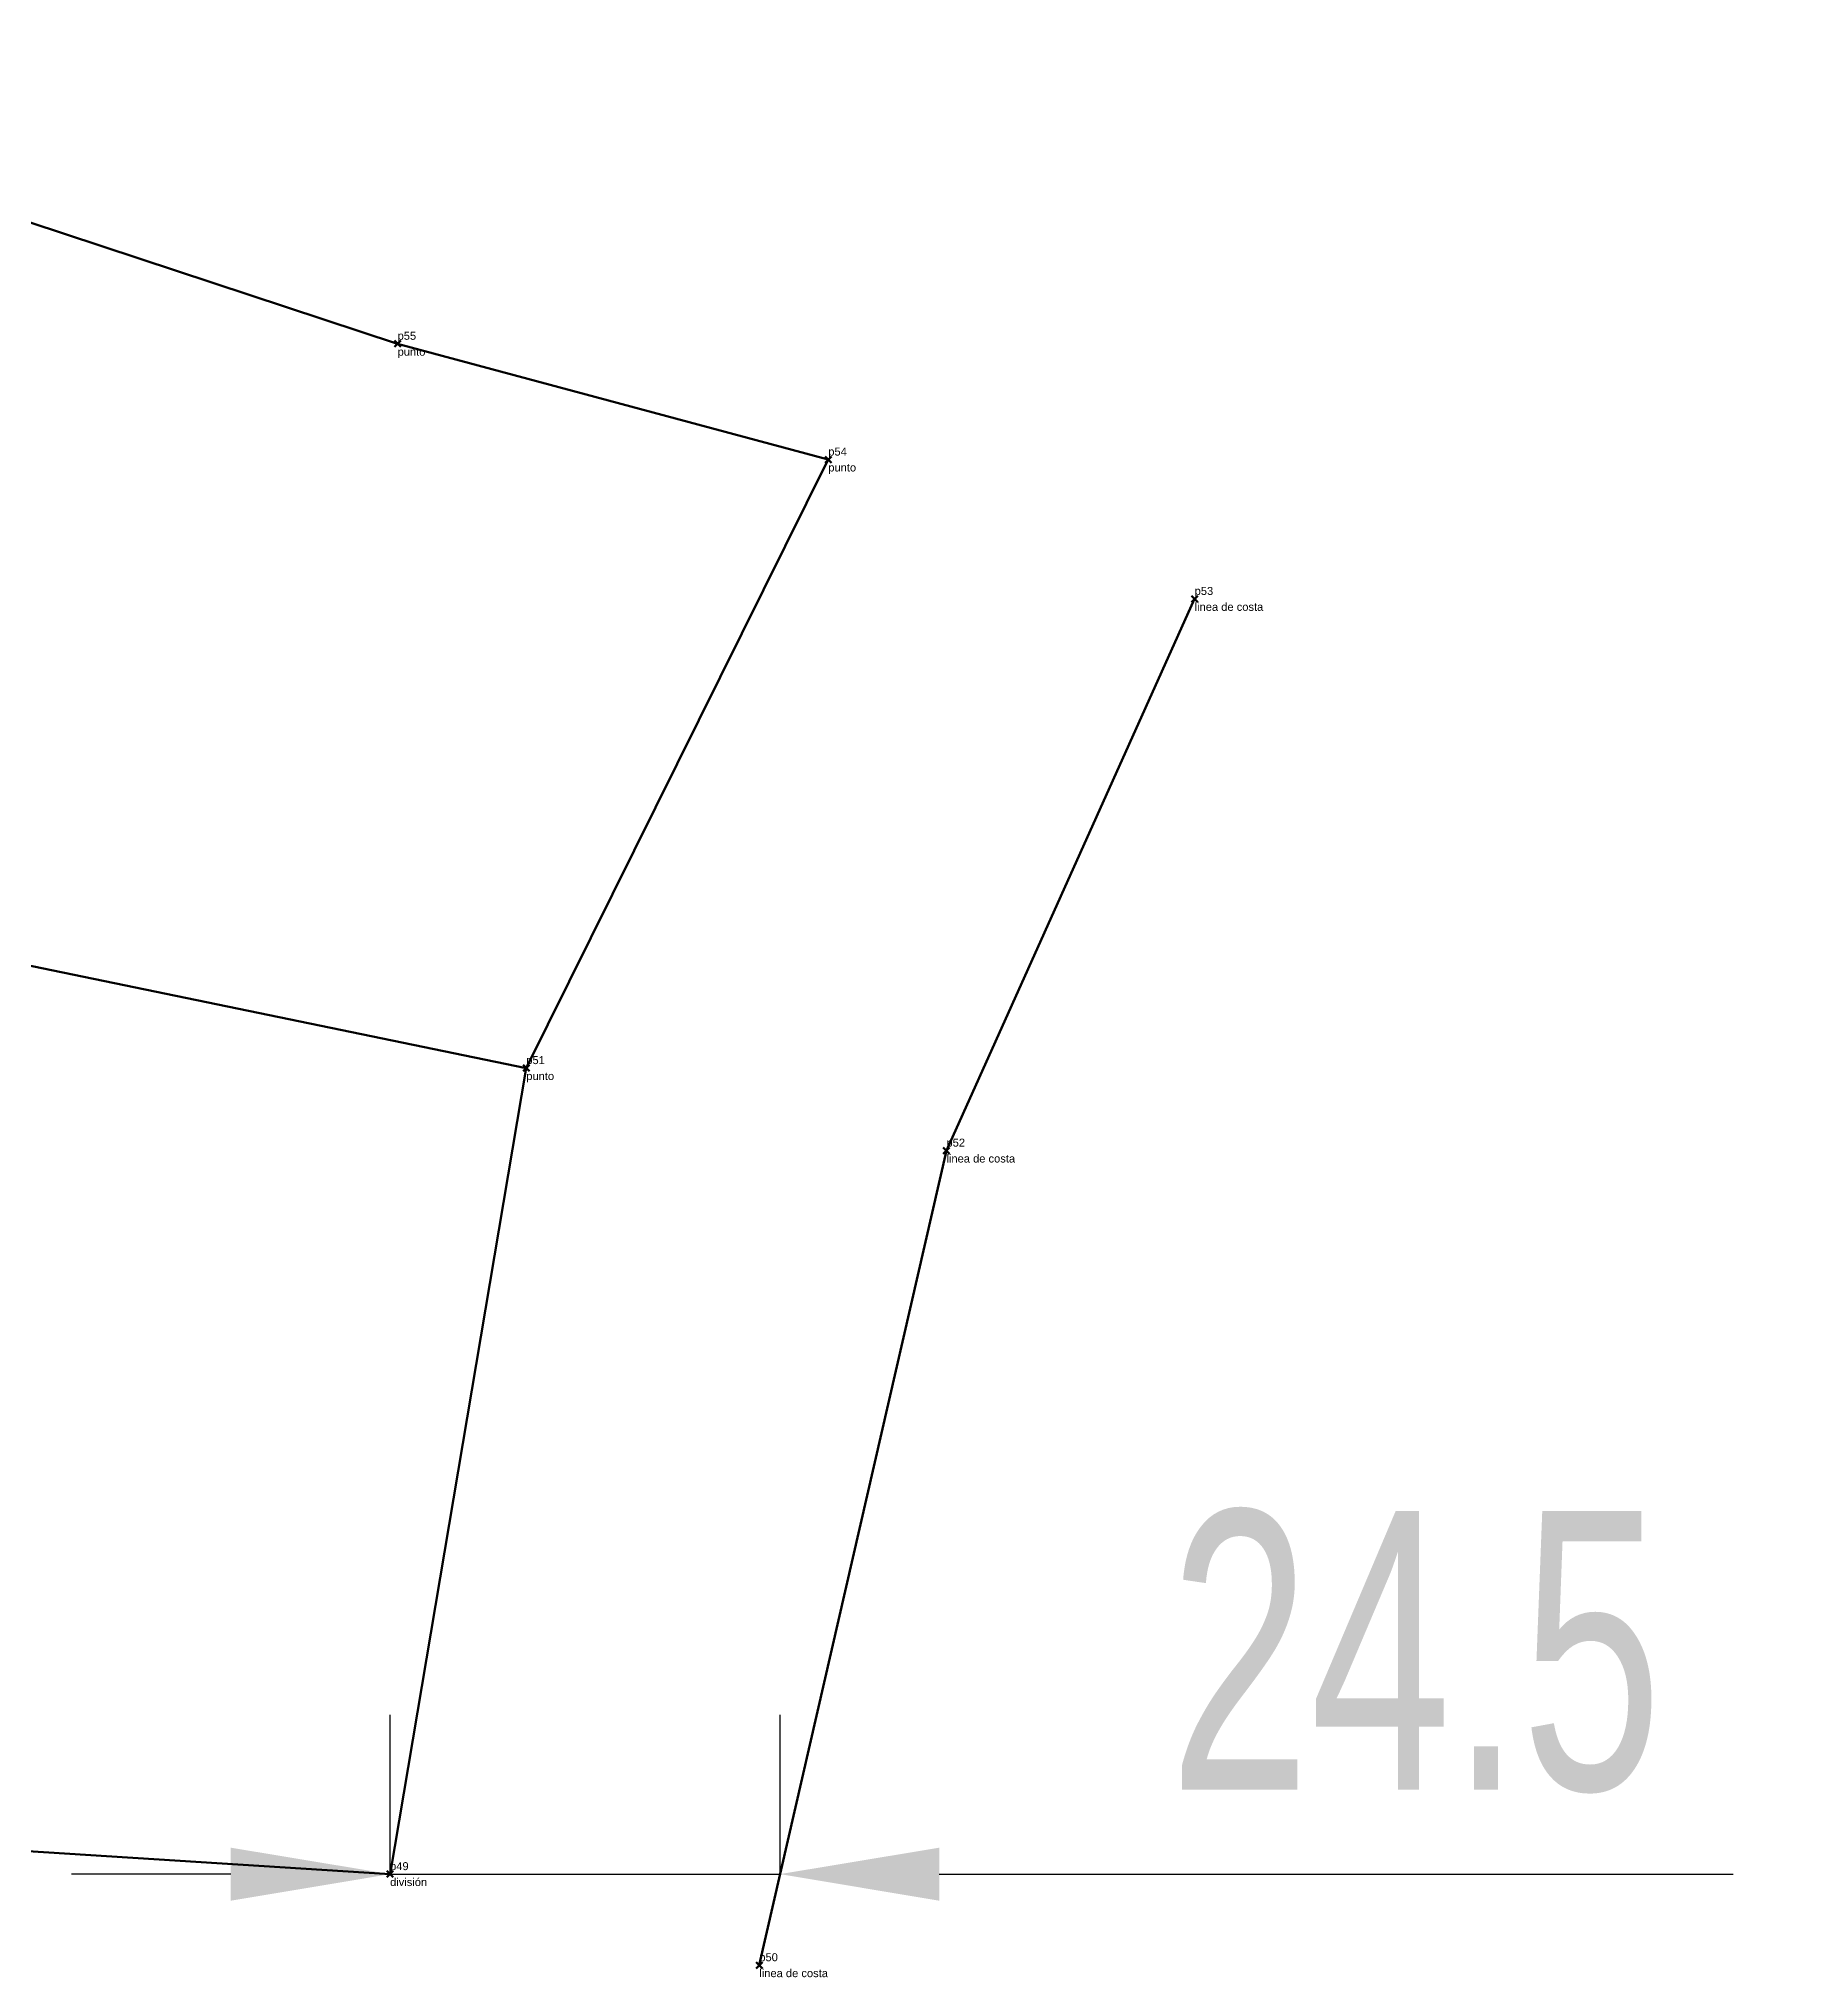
# Model space of a CAD drawing. Header units: millimetres. Extents: x 602635 to 602841, y 1318293 to 1318449.
# Drawn here: x 602730.9 to 602840.6, y 1318292.6 to 1318414.3 of the extents above; entities that cross this region are included whole.
import ezdxf

# ---------------------------------------------------------------- set-up
doc = ezdxf.new("R2010")
doc.units = ezdxf.units.MM
doc.header["$PDMODE"] = 3
doc.header["$PDSIZE"] = 0.2
doc.layers.get('0').update_dxf_attribs({"color": 1, "linetype": 'CONTINUOUS', "lineweight": 100})
doc.layers.get('Defpoints').update_dxf_attribs({"linetype": 'CONTINUOUS'})
for name, color, linetype, lineweight in [('división', 174, 'CONTINUOUS', 100), ('linea de costa', 174, 'CONTINUOUS', 100), ('punto', 174, 'CONTINUOUS', 100)]:
    doc.layers.add(name, color=color, linetype=linetype, lineweight=lineweight)
doc.styles.get("Standard").update_dxf_attribs({"font": 'arial.ttf', "width": 0.65})
doc.dimstyles.new('ISO-25', dxfattribs={"dimtxt": 2.5, "dimasz": 2.5, "dimexe": 1.25, "dimexo": 0.625, "dimtad": 1, "dimtxsty": 'Standard', "dimcen": 2.5, "dimadec": 0, "dimazin": 0, "dimtfac": 1, "dimtmove": 0, "dimatfit": 3, "dimfxl": 1, "dimarcsym": 0})

# ---------------------------------------------------------------- blocks, each defined once
blk = doc.blocks.new('*D1')
at = {"color": 6, "lineweight": -2, "transparency": 16777216}
for p, q in [((602752.98, 1318299.13), (602752.98, 1318309.03)), ((602777.46, 1318299.07), (602777.46, 1318309.03)), ((602742.98, 1318299.03), (602732.98, 1318299.03)), ((602752.98, 1318299.03), (602777.46, 1318299.03)), ((602787.46, 1318299.03), (602837.29, 1318299.03))]:
    blk.add_line(p, q, dxfattribs=at)
at = {"color": 6, "transparency": 16777216}
for points in [[(602742.98, 1318300.69), (602742.98, 1318297.36), (602752.98, 1318299.03)], [(602787.46, 1318300.69), (602787.46, 1318297.36), (602777.46, 1318299.03)]]:
    blk.add_solid(points, dxfattribs=at)
at = {"layer": 'Defpoints', "color": 0, "transparency": 16777216}
for p in [(602752.98, 1318299.03, 70.28), (602777.46, 1318299.03), (602777.46, 1318298.97, 62.97)]:
    blk.add_point(p, dxfattribs=at)
at = {"color": 3, "transparency": 16777216, "insert": (602817.37, 1318312.96), "char_height": 17.5, "attachment_point": 5}
blk.add_mtext('24.5', dxfattribs=at)

msp = doc.modelspace()

# ---------------------------------------------------------------- linework, layer by layer
at = {"color": 2}
for points, elevation in [([(602695.45, 1318414.27), (602693.51, 1318382.77), (602691.01, 1318375.66), (602689, 1318371.05), (602687.81, 1318364.85), (602688.46, 1318352.72), (602687.97, 1318327.81), (602689.66, 1318303.04), (602752.98, 1318299.03), (602761.53, 1318349.64), (602780.49, 1318387.85), (602753.45, 1318395.12), (602695.45, 1318414.27)], 91.66), ([(602761.53, 1318349.64), (602687.81, 1318364.85)], 70.42)]:
    msp.add_lwpolyline(points, dxfattribs=dict(at, elevation=elevation))
at = {"color": 4, "elevation": 62.97}
msp.add_lwpolyline([(602803.49, 1318379.1), (602787.91, 1318344.46), (602776.16, 1318293.31)], dxfattribs=at)
at = {"layer": 'división', "color": 2}
msp.add_point((602752.98, 1318299.03, 70.28), dxfattribs=at)
at = {"layer": 'linea de costa', "color": 2}
for p in [(602803.49, 1318379.1, 62.97), (602787.91, 1318344.46, 62.8), (602776.16, 1318293.31, 63.25)]:
    msp.add_point(p, dxfattribs=at)
at = {"layer": 'punto', "color": 2}
for p in [(602753.45, 1318395.12, 80.01), (602780.49, 1318387.85, 70.56), (602761.53, 1318349.64, 70.42)]:
    msp.add_point(p, dxfattribs=at)

# ---------------------------------------------------------------- texts
at = {"layer": 'división', "color": 2}
for s, p in [('p49', (602752.98, 1318299.28)), ('división', (602752.98, 1318298.28))]:
    msp.add_text(s, height=0.5, dxfattribs=at).set_placement(p)
at = {"layer": 'linea de costa', "color": 2}
for s, p in [('p53', (602803.49, 1318379.35)), ('linea de costa', (602803.49, 1318378.35)), ('p52', (602787.91, 1318344.71)), ('linea de costa', (602787.91, 1318343.71)), ('p50', (602776.16, 1318293.56)), ('linea de costa', (602776.16, 1318292.56))]:
    msp.add_text(s, height=0.5, dxfattribs=at).set_placement(p)
at = {"layer": 'punto', "color": 2}
for s, p in [('p55', (602753.45, 1318395.37)), ('punto', (602753.45, 1318394.37)), ('p54', (602780.49, 1318388.1)), ('punto', (602780.49, 1318387.1)), ('p51', (602761.53, 1318349.89)), ('punto', (602761.53, 1318348.89))]:
    msp.add_text(s, height=0.5, dxfattribs=at).set_placement(p)

# ---------------------------------------------------------------- dimensions: what is measured, and where the dimension line sits
at = {"color": 4}
dim = msp.add_linear_dim(base=(602777.46, 1318299.03), p1=(602752.98, 1318299.03, 70.28), p2=(602777.46, 1318298.97, 62.97), dimstyle='ISO-25', override={"dimscale": 0.05, "dimtxt": 350, "dimasz": 200, "dimexe": 200, "dimexo": 2, "dimgap": 100, "dimdec": 1, "dimdsep": 46, "dimclrd": 6, "dimclre": 6, "dimclrt": 3, "dimtdec": 1}, dxfattribs=at)
dim.commit()
dim.dimension.update_dxf_attribs({"geometry": '*D1', "text_midpoint": (602817.37, 1318312.96)})

doc.saveas('drawing.dxf')
